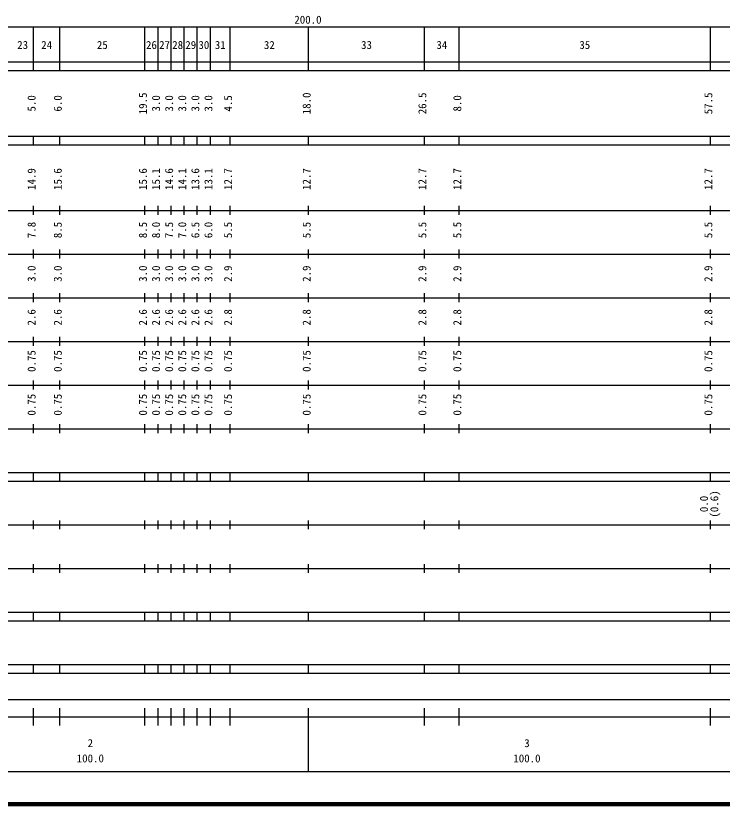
# Model space of a CAD drawing. Units: millimetres on the paper. Extents: x 40 to 680, y 20 to 380.
# Drawn here: x 200.9 to 362.7, y 20 to 200.6 of the extents above; entities that cross this region are included whole.
import ezdxf
from ezdxf.enums import TextEntityAlignment as Align

# ---------------------------------------------------------------- set-up
doc = ezdxf.new("R2010")
doc.units = ezdxf.units.MM
doc.layers.add('M-TTL', color=2, linetype='Continuous', lineweight=140)
doc.layers.add('M-TTL-BAND', color=7, linetype='Continuous', lineweight=25)
doc.styles.add('ＭＳ ゴシック', font='')
doc.styles.get('ＭＳ ゴシック').set_extended_font_data('MS Gothic')

msp = doc.modelspace()

# ---------------------------------------------------------------- linework, layer by layer
at = {"layer": 'M-TTL'}
msp.add_line((40, 20), (680, 20), dxfattribs=at)
at = {"layer": 'M-TTL-BAND'}
for p, q in [((68, 198), (579, 198)), ((205, 188), (205, 198)), ((211, 188), (211, 198)), ((230.5, 188), (230.5, 198)), ((233.5, 188), (233.5, 198)), ((236.5, 188), (236.5, 198)), ((239.5, 188), (239.5, 198)), ((242.5, 188), (242.5, 198)), ((245.5, 188), (245.5, 198)), ((250, 188), (250, 198)), ((268, 188), (268, 198)), ((294.5, 188), (294.5, 198)), ((302.5, 188), (302.5, 198)), ((360, 188), (360, 198)), ((40, 190), (579, 190)), ((40, 188), (579, 188)), ((40, 173), (579, 173)), ((205, 171), (205, 173)), ((211, 171), (211, 173)), ((230.5, 171), (230.5, 173)), ((233.5, 171), (233.5, 173)), ((236.5, 171), (236.5, 173)), ((239.5, 171), (239.5, 173)), ((242.5, 171), (242.5, 173)), ((245.5, 171), (245.5, 173)), ((250, 171), (250, 173)), ((268, 171), (268, 173)), ((294.5, 171), (294.5, 173)), ((302.5, 171), (302.5, 173)), ((360, 171), (360, 173)), ((40, 171), (579, 171)), ((40, 156), (579, 156)), ((205, 155), (205, 157)), ((211, 155), (211, 157)), ((230.5, 155), (230.5, 157)), ((233.5, 155), (233.5, 157)), ((236.5, 155), (236.5, 157)), ((239.5, 155), (239.5, 157)), ((242.5, 155), (242.5, 157)), ((245.5, 155), (245.5, 157)), ((250, 155), (250, 157)), ((268, 155), (268, 157)), ((294.5, 155), (294.5, 157)), ((302.5, 155), (302.5, 157)), ((360, 155), (360, 157)), ((205, 145), (205, 147)), ((211, 145), (211, 147)), ((230.5, 145), (230.5, 147)), ((233.5, 145), (233.5, 147)), ((236.5, 145), (236.5, 147)), ((239.5, 145), (239.5, 147)), ((242.5, 145), (242.5, 147)), ((245.5, 145), (245.5, 147)), ((250, 145), (250, 147)), ((268, 145), (268, 147)), ((294.5, 145), (294.5, 147)), ((302.5, 145), (302.5, 147)), ((360, 145), (360, 147)), ((46, 146), (579, 146)), ((52, 136), (579, 136)), ((205, 135), (205, 137)), ((211, 135), (211, 137)), ((230.5, 135), (230.5, 137)), ((233.5, 135), (233.5, 137)), ((236.5, 135), (236.5, 137)), ((239.5, 135), (239.5, 137)), ((242.5, 135), (242.5, 137)), ((245.5, 135), (245.5, 137)), ((250, 135), (250, 137)), ((268, 135), (268, 137)), ((294.5, 135), (294.5, 137)), ((302.5, 135), (302.5, 137)), ((360, 135), (360, 137)), ((205, 125), (205, 127)), ((211, 125), (211, 127)), ((230.5, 125), (230.5, 127)), ((233.5, 125), (233.5, 127)), ((236.5, 125), (236.5, 127)), ((239.5, 125), (239.5, 127)), ((242.5, 125), (242.5, 127)), ((245.5, 125), (245.5, 127)), ((250, 125), (250, 127)), ((268, 125), (268, 127)), ((294.5, 125), (294.5, 127)), ((302.5, 125), (302.5, 127)), ((360, 125), (360, 127)), ((46, 126), (579, 126)), ((52, 116), (579, 116)), ((205, 115), (205, 117)), ((211, 115), (211, 117)), ((230.5, 115), (230.5, 117)), ((233.5, 115), (233.5, 117)), ((236.5, 115), (236.5, 117)), ((239.5, 115), (239.5, 117)), ((242.5, 115), (242.5, 117)), ((245.5, 115), (245.5, 117)), ((250, 115), (250, 117)), ((268, 115), (268, 117)), ((294.5, 115), (294.5, 117)), ((302.5, 115), (302.5, 117)), ((360, 115), (360, 117)), ((205, 105), (205, 107)), ((211, 105), (211, 107)), ((230.5, 105), (230.5, 107)), ((233.5, 105), (233.5, 107)), ((236.5, 105), (236.5, 107)), ((239.5, 105), (239.5, 107)), ((242.5, 105), (242.5, 107)), ((245.5, 105), (245.5, 107)), ((250, 105), (250, 107)), ((268, 105), (268, 107)), ((294.5, 105), (294.5, 107)), ((302.5, 105), (302.5, 107)), ((360, 105), (360, 107)), ((46, 106), (579, 106)), ((40, 96), (579, 96)), ((205, 94), (205, 96)), ((211, 94), (211, 96)), ((230.5, 94), (230.5, 96)), ((233.5, 94), (233.5, 96)), ((236.5, 94), (236.5, 96)), ((239.5, 94), (239.5, 96)), ((242.5, 94), (242.5, 96)), ((245.5, 94), (245.5, 96)), ((250, 94), (250, 96)), ((268, 94), (268, 96)), ((294.5, 94), (294.5, 96)), ((302.5, 94), (302.5, 96)), ((360, 94), (360, 96)), ((40, 94), (579, 94)), ((205, 83), (205, 85)), ((211, 83), (211, 85)), ((230.5, 83), (230.5, 85)), ((233.5, 83), (233.5, 85)), ((236.5, 83), (236.5, 85)), ((239.5, 83), (239.5, 85)), ((242.5, 83), (242.5, 85)), ((245.5, 83), (245.5, 85)), ((250, 83), (250, 85)), ((268, 83), (268, 85)), ((294.5, 83), (294.5, 85)), ((302.5, 83), (302.5, 85)), ((360, 83), (360, 85)), ((49, 84), (579, 84)), ((205, 73), (205, 75)), ((211, 73), (211, 75)), ((230.5, 73), (230.5, 75)), ((233.5, 73), (233.5, 75)), ((236.5, 73), (236.5, 75)), ((239.5, 73), (239.5, 75)), ((242.5, 73), (242.5, 75)), ((245.5, 73), (245.5, 75)), ((250, 73), (250, 75)), ((268, 73), (268, 75)), ((294.5, 73), (294.5, 75)), ((302.5, 73), (302.5, 75)), ((360, 73), (360, 75)), ((40, 74), (579, 74)), ((40, 64), (579, 64)), ((205, 62), (205, 64)), ((211, 62), (211, 64)), ((230.5, 62), (230.5, 64)), ((233.5, 62), (233.5, 64)), ((236.5, 62), (236.5, 64)), ((239.5, 62), (239.5, 64)), ((242.5, 62), (242.5, 64)), ((245.5, 62), (245.5, 64)), ((250, 62), (250, 64)), ((268, 62), (268, 64)), ((294.5, 62), (294.5, 64)), ((302.5, 62), (302.5, 64)), ((360, 62), (360, 64)), ((40, 62), (579, 62)), ((40, 52), (579, 52)), ((205, 50), (205, 52)), ((211, 50), (211, 52)), ((230.5, 50), (230.5, 52)), ((233.5, 50), (233.5, 52)), ((236.5, 50), (236.5, 52)), ((239.5, 50), (239.5, 52)), ((242.5, 50), (242.5, 52)), ((245.5, 50), (245.5, 52)), ((250, 50), (250, 52)), ((268, 50), (268, 52)), ((294.5, 50), (294.5, 52)), ((302.5, 50), (302.5, 52)), ((360, 50), (360, 52)), ((40, 50), (579, 50)), ((71, 44), (565, 44)), ((205, 38), (205, 42)), ((211, 38), (211, 42)), ((230.5, 38), (230.5, 42)), ((233.5, 38), (233.5, 42)), ((236.5, 38), (236.5, 42)), ((239.5, 38), (239.5, 42)), ((242.5, 38), (242.5, 42)), ((245.5, 38), (245.5, 42)), ((250, 38), (250, 42)), ((268, 27.5), (268, 42)), ((294.5, 38), (294.5, 42)), ((302.5, 38), (302.5, 42)), ((360, 38), (360, 42)), ((40, 40), (579, 40)), ((68, 27.5), (579, 27.5))]:
    msp.add_line(p, q, dxfattribs=at)

# ---------------------------------------------------------------- texts
at = {"layer": 'M-TTL-BAND', "style": 'ＭＳ ゴシック'}
for s, p in [('200.0', (264.719, 198.195)), ('23', (201.25, 192.405)), ('24', (206.75, 192.405)), ('25', (219.5, 192.405)), ('26', (230.75, 192.405)), ('27', (233.75, 192.405)), ('28', (236.75, 192.405)), ('29', (239.75, 192.405)), ('30', (242.75, 192.405)), ('31', (246.5, 192.405)), ('32', (257.75, 192.405)), ('33', (280, 192.405)), ('34', (297.25, 192.405)), ('35', (330, 192.405)), ('2', (217.375, 32.523)), ('3', (317.375, 32.523)), ('100.0', (214.875, 29.033)), ('100.0', (314.875, 29.033))]:
    msp.add_text(s, height=1.833, dxfattribs=at).set_placement(p, align=Align.BOTTOM_LEFT)
for s, p in [('19.5', (231.5, 178)), ('18.0', (269, 178)), ('26.5', (295.5, 178)), ('57.5', (361, 178)), ('5.0', (206, 178.625)), ('6.0', (212, 178.625)), ('3.0', (234.5, 178.625)), ('3.0', (237.5, 178.625)), ('3.0', (240.5, 178.625)), ('3.0', (243.5, 178.625)), ('3.0', (246.5, 178.625)), ('4.5', (251, 178.625)), ('8.0', (303.5, 178.625)), ('14.9', (206, 160.674)), ('15.6', (212, 160.674)), ('15.6', (231.5, 160.674)), ('15.1', (234.5, 160.674)), ('14.6', (237.5, 160.674)), ('14.1', (240.5, 160.674)), ('13.6', (243.5, 160.674)), ('13.1', (246.5, 160.674)), ('12.7', (251, 160.674)), ('12.7', (269, 160.674)), ('12.7', (295.5, 160.674)), ('12.7', (303.5, 160.674)), ('12.7', (361, 160.674)), ('7.8', (206, 149.625)), ('8.5', (212, 149.625)), ('8.5', (231.5, 149.625)), ('8.0', (234.5, 149.625)), ('7.5', (237.5, 149.625)), ('7.0', (240.5, 149.625)), ('6.5', (243.5, 149.625)), ('6.0', (246.5, 149.625)), ('5.5', (251, 149.625)), ('5.5', (269, 149.625)), ('5.5', (295.5, 149.625)), ('5.5', (303.5, 149.625)), ('5.5', (361, 149.625)), ('3.0', (206, 139.625)), ('3.0', (212, 139.625)), ('3.0', (231.5, 139.625)), ('3.0', (234.5, 139.625)), ('3.0', (237.5, 139.625)), ('3.0', (240.5, 139.625)), ('3.0', (243.5, 139.625)), ('3.0', (246.5, 139.625)), ('2.9', (251, 139.625)), ('2.9', (269, 139.625)), ('2.9', (295.5, 139.625)), ('2.9', (303.5, 139.625)), ('2.9', (361, 139.625)), ('2.6', (206, 129.625)), ('2.6', (212, 129.625)), ('2.6', (231.5, 129.625)), ('2.6', (234.5, 129.625)), ('2.6', (237.5, 129.625)), ('2.6', (240.5, 129.625)), ('2.6', (243.5, 129.625)), ('2.6', (246.5, 129.625)), ('2.8', (251, 129.625)), ('2.8', (269, 129.625)), ('2.8', (295.5, 129.625)), ('2.8', (303.5, 129.625)), ('2.8', (361, 129.625)), ('0.75', (206, 119)), ('0.75', (212, 119)), ('0.75', (231.5, 119)), ('0.75', (234.5, 119)), ('0.75', (237.5, 119)), ('0.75', (240.5, 119)), ('0.75', (243.5, 119)), ('0.75', (246.5, 119)), ('0.75', (251, 119)), ('0.75', (269, 119)), ('0.75', (295.5, 119)), ('0.75', (303.5, 119)), ('0.75', (361, 119)), ('0.75', (206, 109)), ('0.75', (212, 109)), ('0.75', (231.5, 109)), ('0.75', (234.5, 109)), ('0.75', (237.5, 109)), ('0.75', (240.5, 109)), ('0.75', (243.5, 109)), ('0.75', (246.5, 109)), ('0.75', (251, 109)), ('0.75', (269, 109)), ('0.75', (295.5, 109)), ('0.75', (303.5, 109)), ('0.75', (361, 109)), ('0.0', (360, 86.889)), ('(0.6)', (362.37, 85.639))]:
    msp.add_text(s, height=1.833, rotation=90, dxfattribs=at).set_placement(p, align=Align.BOTTOM_LEFT)

doc.saveas('drawing.dxf')
